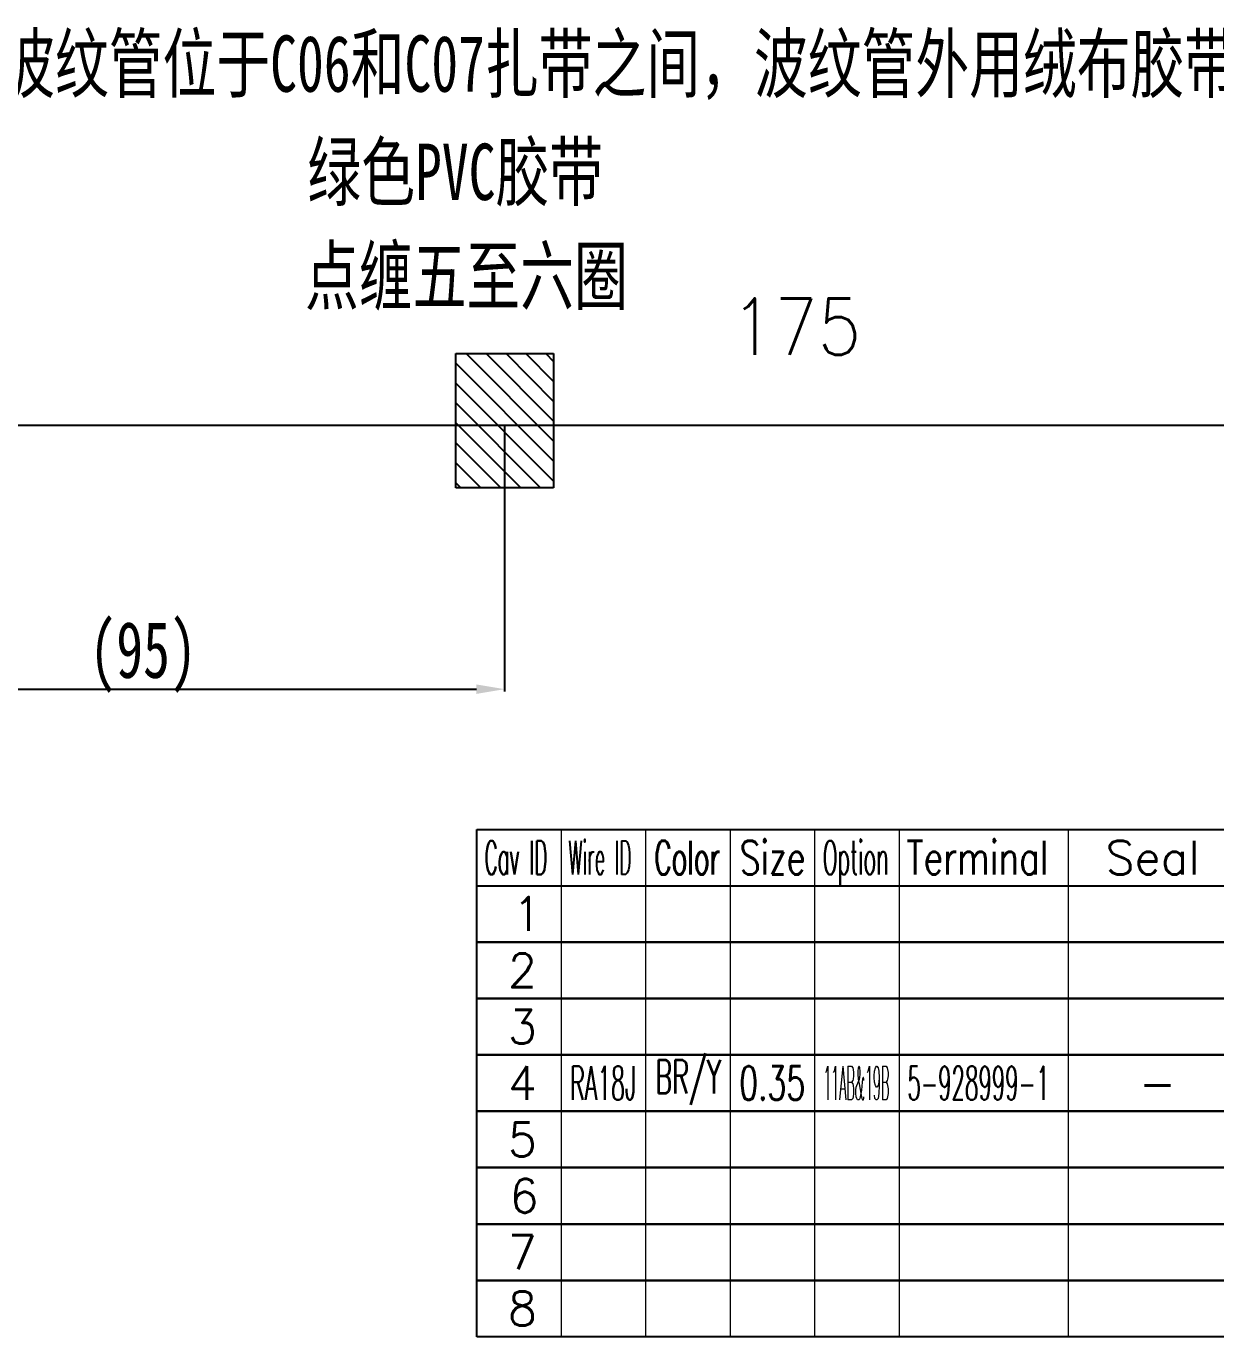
# Model space of a CAD drawing. Header units: inches. Extents: x 47316 to 59086, y 3141 to 11743.
# Drawn here: x 52149.6 to 52255.2, y 8844.3 to 8960.5 of the extents above; entities that cross this region are included whole.
import ezdxf

# ---------------------------------------------------------------- set-up
doc = ezdxf.new("R2010")
doc.units = ezdxf.units.IN
doc.header["$MEASUREMENT"] = 0
doc.styles.add('MtX_FangSong_GB2312', font='')
doc.styles.get("Standard").update_dxf_attribs({"font": ''})
doc.styles.get('MtX_FangSong_GB2312').set_extended_font_data('FangSong_GB2312')
doc.styles.get('Standard').set_extended_font_data('SimSun')
doc.linetypes.add('_VH_CONVOLUTED_TUBE_SPLIT', pattern='A,0.0001,[4,VeSys.shx,S=0.1,R=0,X=0,Y=0],0.4', length=0.4001)

msp = doc.modelspace()

# ---------------------------------------------------------------- linework, layer by layer
at = {"color": 0, "lineweight": -2}
for p, q in [((52187.75, 8919.57), (52187.75, 8931.48)), ((52187.75, 8931.48), (52196.44, 8931.48)), ((52188.68, 8931.48), (52196.44, 8923.72)), ((52190.45, 8931.48), (52196.44, 8925.49)), ((52192.22, 8931.48), (52196.44, 8927.25)), ((52193.98, 8931.48), (52196.44, 8929.02)), ((52195.75, 8931.48), (52196.44, 8930.79)), ((52196.44, 8931.48), (52196.44, 8919.57)), ((52187.75, 8930.64), (52196.44, 8921.95)), ((52187.75, 8928.87), (52196.44, 8920.18)), ((52187.75, 8927.11), (52195.28, 8919.57)), ((52187.75, 8925.34), (52193.52, 8919.57)), ((52192.09, 8925.07), (52192.09, 8901.52)), ((52187.75, 8923.57), (52191.75, 8919.57)), ((52187.75, 8921.8), (52189.98, 8919.57)), ((52187.75, 8920.03), (52188.21, 8919.57)), ((52196.44, 8919.57), (52187.75, 8919.57)), ((52123.26, 8901.72), (52189.59, 8901.72))]:
    msp.add_line(p, q, dxfattribs=at)
at = {"color": 0, "linetype": '_VH_CONVOLUTED_TUBE_SPLIT', "lineweight": -2, "ltscale": 5}
msp.add_line((52123.26, 8925.13), (52272, 8925.13), dxfattribs=at)
at = {"color": 0, "linetype": 'Continuous', "lineweight": -2}
for p, q in [((52189.63, 8889.28), (52519.63, 8889.28)), ((52189.63, 8884.28), (52189.63, 8889.28)), ((52189.63, 8884.28), (52519.63, 8884.28))]:
    msp.add_line(p, q, dxfattribs=at)
at = {"color": 7, "linetype": 'Continuous', "lineweight": 15}
for p, q in [((52197.13, 8884.28), (52197.13, 8889.28)), ((52204.63, 8884.28), (52204.63, 8889.28)), ((52212.13, 8884.28), (52212.13, 8889.28)), ((52219.63, 8884.28), (52219.63, 8889.28)), ((52227.13, 8884.28), (52227.13, 8889.28)), ((52242.13, 8884.28), (52242.13, 8889.28))]:
    msp.add_line(p, q, dxfattribs=at)
at = {"color": 102, "linetype": 'Continuous', "lineweight": 15}
for p, q in [((52197.13, 8879.28), (52197.13, 8884.28)), ((52204.63, 8879.28), (52204.63, 8884.28)), ((52212.13, 8879.28), (52212.13, 8884.28)), ((52219.63, 8879.28), (52219.63, 8884.28)), ((52227.13, 8879.28), (52227.13, 8884.28)), ((52242.13, 8879.28), (52242.13, 8884.28)), ((52197.13, 8874.28), (52197.13, 8879.28)), ((52204.63, 8874.28), (52204.63, 8879.28)), ((52212.13, 8874.28), (52212.13, 8879.28)), ((52219.63, 8874.28), (52219.63, 8879.28)), ((52227.13, 8874.28), (52227.13, 8879.28)), ((52242.13, 8874.28), (52242.13, 8879.28)), ((52197.13, 8869.28), (52197.13, 8874.28)), ((52204.63, 8869.28), (52204.63, 8874.28)), ((52212.13, 8869.28), (52212.13, 8874.28)), ((52219.63, 8869.28), (52219.63, 8874.28)), ((52227.13, 8869.28), (52227.13, 8874.28)), ((52242.13, 8869.28), (52242.13, 8874.28)), ((52197.13, 8864.28), (52197.13, 8869.28)), ((52204.63, 8864.28), (52204.63, 8869.28)), ((52212.13, 8864.28), (52212.13, 8869.28)), ((52219.63, 8864.28), (52219.63, 8869.28)), ((52227.13, 8864.28), (52227.13, 8869.28)), ((52242.13, 8864.28), (52242.13, 8869.28)), ((52197.13, 8859.28), (52197.13, 8864.28)), ((52204.63, 8859.28), (52204.63, 8864.28)), ((52212.13, 8859.28), (52212.13, 8864.28)), ((52219.63, 8859.28), (52219.63, 8864.28)), ((52227.13, 8859.28), (52227.13, 8864.28)), ((52242.13, 8859.28), (52242.13, 8864.28)), ((52197.13, 8854.28), (52197.13, 8859.28)), ((52204.63, 8854.28), (52204.63, 8859.28)), ((52212.13, 8854.28), (52212.13, 8859.28)), ((52219.63, 8854.28), (52219.63, 8859.28)), ((52227.13, 8854.28), (52227.13, 8859.28)), ((52242.13, 8854.28), (52242.13, 8859.28)), ((52197.13, 8849.28), (52197.13, 8854.28)), ((52204.63, 8849.28), (52204.63, 8854.28)), ((52212.13, 8849.28), (52212.13, 8854.28)), ((52219.63, 8849.28), (52219.63, 8854.28)), ((52227.13, 8849.28), (52227.13, 8854.28)), ((52242.13, 8849.28), (52242.13, 8854.28)), ((52197.13, 8844.28), (52197.13, 8849.28)), ((52204.63, 8844.28), (52204.63, 8849.28)), ((52212.13, 8844.28), (52212.13, 8849.28)), ((52219.63, 8844.28), (52219.63, 8849.28)), ((52227.13, 8844.28), (52227.13, 8849.28)), ((52242.13, 8844.28), (52242.13, 8849.28))]:
    msp.add_line(p, q, dxfattribs=at)
at = {"color": 0, "linetype": 'Continuous', "lineweight": -2}
for points in [[(52189.63, 8879.28), (52189.63, 8884.28), (52272.13, 8884.28), (52272.13, 8879.28)], [(52189.63, 8874.28), (52189.63, 8879.28), (52272.13, 8879.28), (52272.13, 8874.28)], [(52189.63, 8869.28), (52189.63, 8874.28), (52272.13, 8874.28), (52272.13, 8869.28)], [(52189.63, 8864.28), (52189.63, 8869.28), (52272.13, 8869.28), (52272.13, 8864.28)], [(52189.63, 8859.28), (52189.63, 8864.28), (52272.13, 8864.28), (52272.13, 8859.28)], [(52189.63, 8854.28), (52189.63, 8859.28), (52272.13, 8859.28), (52272.13, 8854.28)], [(52189.63, 8849.28), (52189.63, 8854.28), (52272.13, 8854.28), (52272.13, 8849.28)], [(52189.63, 8844.28), (52189.63, 8849.28), (52272.13, 8849.28), (52272.13, 8844.28)]]:
    msp.add_lwpolyline(points, close=True, dxfattribs=at)
at = {"color": 0, "lineweight": -2}
msp.add_solid([(52189.59, 8902.14), (52189.59, 8901.3), (52192.09, 8901.72)], dxfattribs=at)

# ---------------------------------------------------------------- texts
at = {"color": 0, "lineweight": -2, "style": 'MtX_FangSong_GB2312', "width": 0.7}
for s, p in [('BWGφ7-9K波纹管位于C06和C07扎带之间，波纹管外用绒布胶带密缠', (52127.13, 8954.71)), ('绿色PVC胶带', (52174.59, 8945.11)), ('点缠五至六圈', (52174.38, 8935.88))]:
    msp.add_text(s, height=5, rotation=360, dxfattribs=at).set_placement(p)
at = {"color": 0, "lineweight": -2, "width": 0.7}
msp.add_text('(95)', height=5, rotation=360, dxfattribs=at).set_placement((52155.25, 8902.72))
at = {"color": 7, "linetype": '_VH_CONVOLUTED_TUBE_SPLIT', "lineweight": 18, "ltscale": 5, "insert": (52212.16, 8936.38), "char_height": 5, "width": 12.8571, "attachment_point": 1}
msp.add_mtext('\\Fromans.shx;\\W0.9000000000;\\T1.0000000000;\\o\\l175', dxfattribs=at)
at = {"color": 7, "linetype": 'Continuous', "lineweight": 15, "char_height": 3, "attachment_point": 1}
for s, insert, width in [('\\Fromans.shx;\\W0.4026548673;\\T1.0000000000;\\o\\lWire ID', (52197.75, 8888.28), 6.5), ('\\Fromans.shx;\\W0.7222222222;\\T1.0000000000;\\o\\lSize', (52212.94, 8888.28), 6.5), ('\\Fromans.shx;\\W0.4595959596;\\T1.0000000000;\\o\\lOption', (52220.33, 8888.28), 6.5), ('\\Fromans.shx;\\W0.7480916031;\\T1.0000000000;\\o\\lTerminal', (52227.74, 8888.28), 14), ('\\Fromans.shx;\\W0.4292452830;\\T1.0000000000;\\o\\lCav ID', (52190.32, 8888.28), 6.5), ('\\Fromans.shx;\\W0.5687500000;\\T1.0000000000;\\o\\lColor', (52205.38, 8888.28), 6.5), ('\\Fromans.shx;\\W1.0000000000;\\T1.0000000000;\\o\\lSeal', (52245.42, 8888.28), 9.2857), ('\\Fromans.shx;\\W1.0000000000;\\T1.0000000000;\\o\\l1', (52192.81, 8883.28), 2.8571), ('\\Fromans.shx;\\W1.0000000000;\\T1.0000000000;\\o\\l2', (52192.38, 8878.28), 2.8571), ('\\Fromans.shx;\\W1.0000000000;\\T1.0000000000;\\o\\l3', (52192.38, 8873.28), 2.8571), ('\\Fromans.shx;\\W1.0000000000;\\T1.0000000000;\\o\\l4', (52192.38, 8868.28), 2.8571), ('\\Fromans.shx;\\W1.0000000000;\\T1.0000000000;\\o\\l5', (52192.38, 8863.28), 2.8571), ('\\Fromans.shx;\\W1.0000000000;\\T1.0000000000;\\o\\l6', (52192.53, 8858.28), 2.8571), ('\\Fromans.shx;\\W1.0000000000;\\T1.0000000000;\\o\\l7', (52192.38, 8853.28), 2.8571), ('\\Fromans.shx;\\W1.0000000000;\\T1.0000000000;\\o\\l8', (52192.38, 8848.28), 2.8571)]:
    msp.add_mtext(s, dxfattribs=dict(at, insert=insert, width=width))
at = {"color": 140, "linetype": 'Continuous', "lineweight": 15, "char_height": 3, "attachment_point": 1}
for s, insert, width in [('\\Fromans.shx;\\W0.5548780488;\\T1.0000000000;\\o\\lBR/Y', (52205.45, 8868.85), 6.5), ('\\Fromans.shx;\\W0.2740963855;\\T1.0000000000;\\o\\l11AB&19B', (52220.37, 8868.28), 6.5), ('\\Fromans.shx;\\W1.0000000000;\\T1.0000000000;\\o\\l-', (52248.35, 8868.28), 3.7143)]:
    msp.add_mtext(s, dxfattribs=dict(at, insert=insert, width=width))
at = {"color": 21, "linetype": 'Continuous', "lineweight": 15, "char_height": 3, "attachment_point": 1}
for s, insert, width in [('\\Fromans.shx;\\W0.4789473684;\\T1.0000000000;\\o\\lRA18J', (52197.91, 8868.28), 6.5), ('\\Fromans.shx;\\W0.6500000000;\\T1.0000000000;\\o\\l0.35', (52212.91, 8868.28), 6.5), ('\\Fromans.shx;\\W0.4622641509;\\T1.0000000000;\\o\\l5-928999-1', (52227.83, 8868.28), 14)]:
    msp.add_mtext(s, dxfattribs=dict(at, insert=insert, width=width))

doc.saveas('drawing.dxf')
